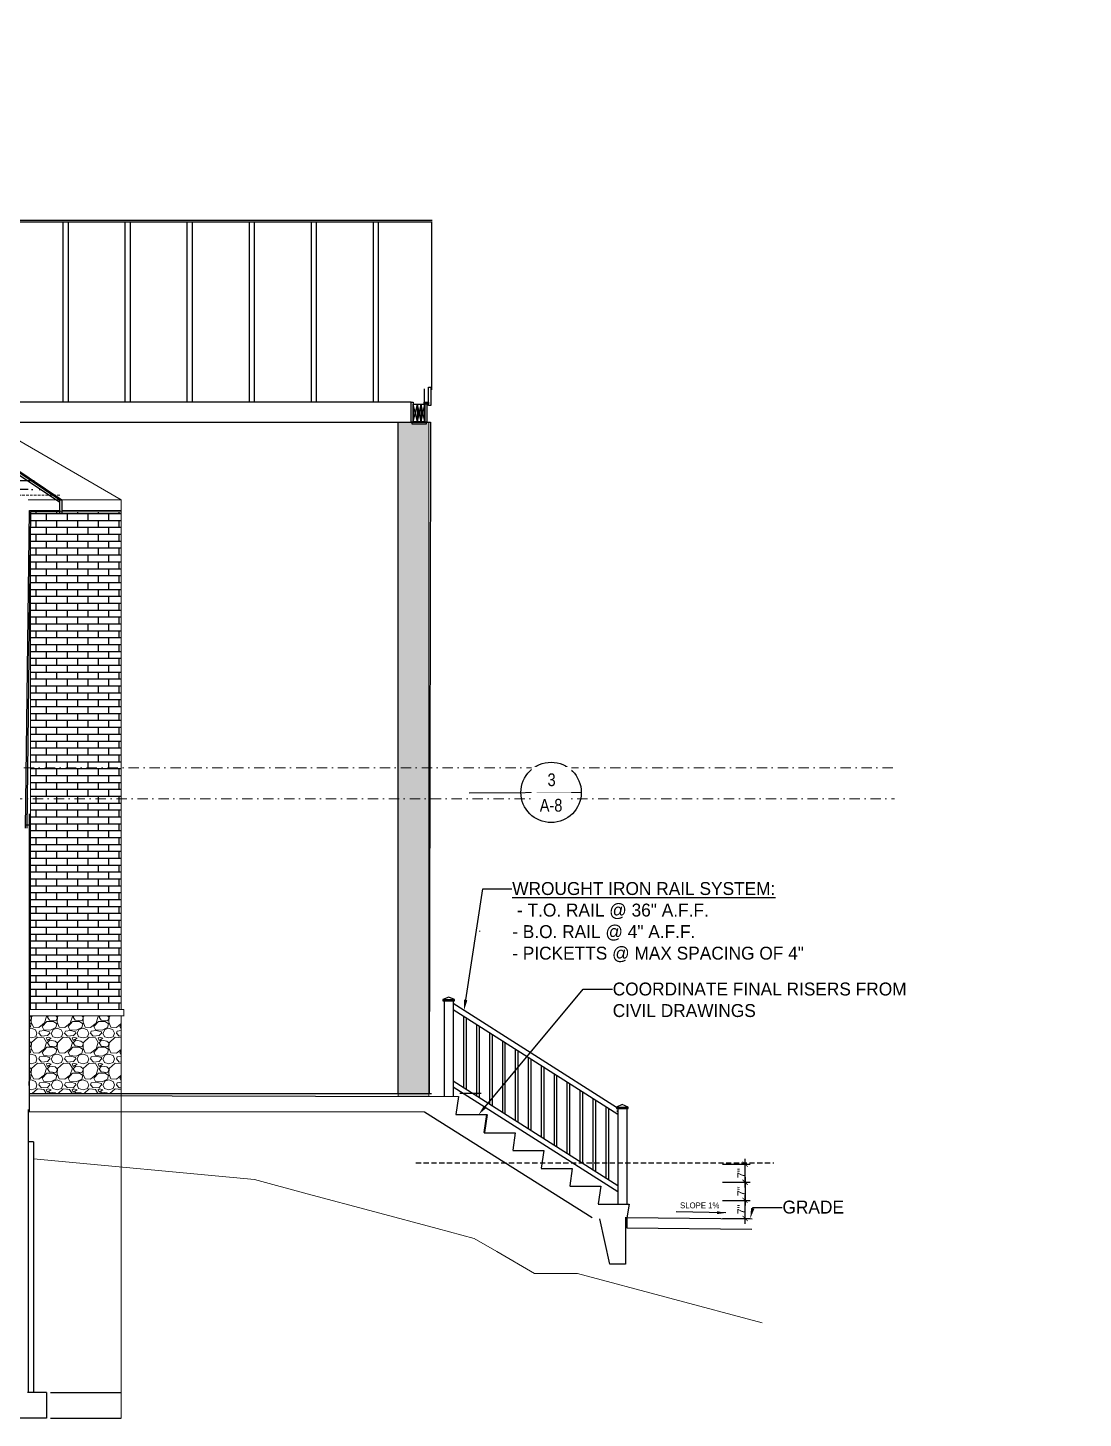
# Model space of a CAD drawing. Extents: x 4834 to 83801, y -13735 to 32221.
# Drawn here: x 15253 to 15662, y -12552 to -12014 of the extents above; entities that cross this region are included whole.
import ezdxf
from ezdxf import colors
from ezdxf.entities.mleader import LeaderData, LeaderLine
from ezdxf.math import Vec2, Vec3

# ---------------------------------------------------------------- set-up
doc = ezdxf.new("R2010")
doc.units = 0
doc.header["$LTSCALE"] = 8
doc.header["$MEASUREMENT"] = 0
for name, pattern in [('$3$HIDDEN', [0.375, 0.25, -0.125]), ('DASHDOT', [1, 0.5, -0.25, 0, -0.25]), ('DASHED2', [0.375, 0.25, -0.125]), ('HIDDEN', [0.375, 0.25, -0.125]), ('HIDDEN2', [0.1875, 0.125, -0.0625])]:
    doc.linetypes.add(name, pattern=pattern)
doc.layers.get('0').update_dxf_attribs({"lineweight": 9})
doc.layers.get('DefPoints').update_dxf_attribs({"color": 17})
for name, color, linetype in [('$1$DETAIL', 1, 'Continuous'), ('$2$S-ANNO-DIM', 2, 'Continuous'), ('A-WALL-PATT-I', 1, 'Continuous'), ('S-MARK', 3, 'Continuous')]:
    doc.layers.add(name, color=color, linetype=linetype)
for name, color, linetype, lineweight in [('A-WALL', 7, 'Continuous', 40), ('AA-text', 1, 'Continuous', 25), ('DIM', 8, 'Continuous', 5), ('hatch', 8, 'Continuous', 13)]:
    doc.layers.add(name, color=color, linetype=linetype, lineweight=lineweight)
doc.layers.add('ELEVATION', color=7, linetype='Continuous', lineweight=25, true_color=0xdda54b)
doc.layers.add('level', color=7, linetype='HIDDEN', lineweight=15, true_color=0x987172)
doc.layers.add('No Plot', color=33, linetype='HIDDEN2', lineweight=18, plot=False)
doc.styles.add('HAND-SECTION', font='cqaarchstyl.shx', dxfattribs={"height": 3})
doc.styles.get("Standard").update_dxf_attribs({"font": 'stylu.ttf'})
doc.styles.add('Technic', font='technic_.ttf', dxfattribs={"height": 9.27907})
doc.styles.add('TX_1-2in', font='arial.ttf', dxfattribs={"height": 3})
doc.dimstyles.new('DIM 1-2 in', dxfattribs={"dimtxt": 3, "dimasz": 2, "dimexe": 2, "dimexo": 2, "dimgap": 0, "dimtad": 1, "dimdec": 3, "dimzin": 3, "dimdsep": 46, "dimlunit": 4, "dimtxsty": 'TX_1-2in', "dimblk": 'ARCHTICK', "dimcen": 0.09, "dimdle": 2, "dimclrd": 1, "dimclre": 1, "dimclrt": 2, "dimadec": 0, "dimazin": 0, "dimtfac": 1, "dimtdec": 3, "dimtofl": 0, "dimtmove": 0, "dimatfit": 3, "dimfxl": 1, "dimtolj": 1, "dimtzin": 0, "dimarcsym": 0})
pattern_1 = [(228.0127875, (-1728.0835, -15482.5679), (-80, -90), [1.34536, -133.1908805]), (184.9697407, (-1728.9835, -15483.5679), (120, 10), [2.30868, -228.5592476]), (132.510447, (-1731.2835, -15483.7679), (100, -110), [1.62788, -161.160326]), (267.273689, (-1735.1835, -15486.2679), (10, 200), [2.10238, -208.1355804]), (292.8336542, (-1735.2835, -15488.3679), (-50, 120), [2.06155, -204.093731]), (357.273689, (-1734.4835, -15490.2679), (-200, 10), [2.10238, -208.1355804]), (37.6942405, (-1732.38348, -15490.3679), (-130, -100), [2.78029, -275.2484855]), (72.2553284, (-1730.1835, -15488.6679), (70, 220), [2.62488, -259.863215]), (121.4295656, (-1729.3835, -15486.1679), (-80, 130), [2.1095, -208.840731]), (175.2363583, (-1730.4835, -15484.3679), (110, -10), [2.40832, -118.007626]), (222.3974378, (-1732.88348, -15484.1679), (-120, -110), [3.11448, -308.33375]), (138.814075, (-1725.2835, -15486.3679), (-70, 60), [1.06301, -105.238448]), (171.4692344, (-1726.0835, -15485.6679), (130, -20), [2.02237, -200.215114]), (225, (-1728.0835, -15485.368), (-1e-15, -10), [1.41421, -12.7279256]), (203.1985905, (-1728.7835, -15484.1679), (50, 20), [0.76158, -75.396151]), (291.80141, (-1729.4835, -15484.4679), (-10, 30), [1.07703, -52.774618]), (30.963757, (-1729.0835, -15485.4679), (30, 20), [1.74929, -56.560229]), (161.565051, (-1727.5835, -15484.568), (20, -10), [1.26491, -30.3578666]), (16.3895403, (-1735.2835, -15484.4679), (100, 30), [1.772, -175.4284515]), (70.346176, (-1733.5835, -15483.9679), (-40, -110), [1.48661, -147.1740775]), (293.1985905, (-1727.5835, -15482.5679), (-20, 50), [1.52315, -74.634581]), (343.6104597, (-1726.9835, -15483.9679), (-100, 30), [1.772, -175.4284515]), (339.443955, (-1735.2835, -15490.6679), (-50, 20), [1.7088, -83.7312375]), (294.7751406, (-1733.6835, -15491.2679), (-50, 110), [1.43178, -141.7464306]), (66.8014095, (-1727.4835, -15492.5679), (20, 50), [1.52315, -74.634581]), (17.3540246, (-1726.8835, -15491.1679), (-130, -40), [1.67631, -165.954236]), (69.443955, (-1732.3835, -15492.5679), (-20, -50), [0.8544, -84.5856375]), (101.309932, (-1728.0835, -15492.5679), (-10, 40), [0.5099, -50.480295]), (165.963757, (-1728.1835, -15492.068), (30, -10), [2.06155, -39.169506]), (186.009006, (-1730.1835, -15491.5679), (100, 10), [1.9105, -189.139232]), (303.690068, (-1729.0835, -15486.368), (-10, 20), [1.44222, -34.613293]), (353.1572266, (-1728.2835, -15487.5679), (170, -20), [2.51794, -249.275626]), (60.945396, (-1725.7835, -15487.8679), (-40, -70), [1.02956, -101.9267414]), (90, (-1725.283, -15486.968), (-10, 10), [0.6, -9.4]), (120.256437, (-1730.3835, -15491.2679), (40, -70), [1.38924, -137.5352]), (48.0127875, (-1731.0835, -15490.0679), (80, 90), [2.69072, -131.8455205]), (0, (-1729.283, -15488.068), (10, 10), [2.6, -7.4]), (325.3048465, (-1726.6835, -15488.0679), (100, -70), [1.58114, -156.532743]), (254.054604, (-1725.3835, -15488.9679), (-10, -40), [1.45602, -71.345079]), (207.6459754, (-1725.7835, -15490.3679), (-190, -100), [2.37065, -234.694742]), (175.4260787, (-1727.8835, -15491.4679), (-130, 10), [2.50799, -248.290734])]

# ---------------------------------------------------------------- blocks, each defined once
blk = doc.blocks.new('_ArchTick')
at = {"color": 0, "linetype": 'ByBlock', "const_width": 0.15}
blk.add_lwpolyline([(-0.5, -0.5), (0.5, 0.5)], dxfattribs=at)
blk = doc.blocks.new('*D792')
at = {"layer": '$1$DETAIL', "color": 1, "lineweight": -2, "transparency": 16777216}
for p, q in [((15522.17, -12453.19), (15532.87, -12453.19)), ((15530.87, -12462.21), (15530.87, -12451.19)), ((15522.17, -12460.21), (15532.87, -12460.21))]:
    blk.add_line(p, q, dxfattribs=at)
at = {"layer": 'DefPoints', "color": 0, "transparency": 16777216}
for p in [(15520.17, -12453.19, 0), (15530.87, -12453.19), (15520.17, -12460.21, 0)]:
    blk.add_point(p, dxfattribs=at)
at = {"layer": '$1$DETAIL', "color": 1, "lineweight": -2, "transparency": 16777216, "xscale": 2, "yscale": 2, "zscale": 2}
for p, rotation in [((15530.87, -12453.19), 90), ((15530.87, -12460.21), 270)]:
    blk.add_blockref('_ArchTick', p, dxfattribs=dict(at, rotation=rotation))
at = {"layer": '$1$DETAIL', "color": 2, "transparency": 16777216, "insert": (15529.37, -12456.7), "char_height": 3, "attachment_point": 5, "rotation": 90, "style": 'TX_1-2in'}
blk.add_mtext('\\A1;7"', dxfattribs=at)
blk = doc.blocks.new('*D793')
at = {"layer": '$1$DETAIL', "color": 1, "lineweight": -2, "transparency": 16777216}
for p, q in [((15530.87, -12458.21), (15530.87, -12469.23)), ((15522.17, -12460.21), (15532.87, -12460.21)), ((15522.17, -12467.23), (15532.87, -12467.23))]:
    blk.add_line(p, q, dxfattribs=at)
at = {"layer": 'DefPoints', "color": 0, "transparency": 16777216}
for p in [(15520.17, -12460.21, 0), (15520.17, -12467.23, 0), (15530.87, -12467.23)]:
    blk.add_point(p, dxfattribs=at)
at = {"layer": '$1$DETAIL', "color": 1, "lineweight": -2, "transparency": 16777216, "xscale": 2, "yscale": 2, "zscale": 2}
for p, rotation in [((15530.87, -12460.21), 90), ((15530.87, -12467.23), 270)]:
    blk.add_blockref('_ArchTick', p, dxfattribs=dict(at, rotation=rotation))
at = {"layer": '$1$DETAIL', "color": 2, "transparency": 16777216, "insert": (15529.37, -12463.72), "char_height": 3, "attachment_point": 5, "rotation": 90, "style": 'TX_1-2in'}
blk.add_mtext('\\A1;7"', dxfattribs=at)
blk = doc.blocks.new('*D794')
at = {"layer": '$1$DETAIL', "color": 1, "lineweight": -2, "transparency": 16777216}
for p, q in [((15522.17, -12467.23), (15532.87, -12467.23)), ((15530.87, -12476.25), (15530.87, -12465.23)), ((15522.17, -12474.25), (15532.87, -12474.25))]:
    blk.add_line(p, q, dxfattribs=at)
at = {"layer": 'DefPoints', "color": 0, "transparency": 16777216}
for p in [(15520.17, -12467.23, 0), (15530.87, -12467.23), (15520.17, -12474.25, 0)]:
    blk.add_point(p, dxfattribs=at)
at = {"layer": '$1$DETAIL', "color": 1, "lineweight": -2, "transparency": 16777216, "xscale": 2, "yscale": 2, "zscale": 2}
for p, rotation in [((15530.87, -12467.23), 90), ((15530.87, -12474.25), 270)]:
    blk.add_blockref('_ArchTick', p, dxfattribs=dict(at, rotation=rotation))
at = {"layer": '$1$DETAIL', "color": 2, "transparency": 16777216, "insert": (15529.37, -12470.74), "char_height": 3, "attachment_point": 5, "rotation": 90, "style": 'TX_1-2in'}
blk.add_mtext('\\A1;7"', dxfattribs=at)

msp = doc.modelspace()

# ---------------------------------------------------------------- hatches: boundary and pattern name
at = {"layer": 'A-WALL-PATT-I'}
h = msp.add_hatch(dxfattribs=at)
h.set_pattern_fill('AR-BRSTD', color=8)
h.set_pattern_definition([(0, (-1735.2835, -15492.568), (0, 2.667), []), (90, (-1735.2835, -15492.568), (-4, 2.667), [2.667, -2.667])])
h.paths.add_polyline_path([(15289.58233, -12393.39237), (15254.5275, -12393.39237), (15254.5275, -12200.89064), (15289.58233, -12200.89064)])
at = {"layer": 'hatch', "linetype": 'ByBlock'}
h = msp.add_hatch(dxfattribs=at)
h.set_pattern_fill('GRAVEL', color=1, scale=10, style=0)
h.set_pattern_definition(pattern_1)
h.paths.add_polyline_path([(15408.59552, -12427.02621), (15396.61681, -12427.02621), (15396.61681, -12166.15366), (15408.59552, -12166.15366)])
h = msp.add_hatch(dxfattribs=at)
h.set_pattern_fill('GRAVEL', color=1, scale=10, style=0)
h.set_pattern_definition(pattern_1)
h.paths.add_polyline_path([(15289.58233, -12395.89237), (15254.0132, -12395.89237), (15254.0132, -12425.93044), (15289.58233, -12425.93044)])

# ---------------------------------------------------------------- linework, layer by layer
at = {"layer": '$1$DETAIL', "linetype": '$3$HIDDEN'}
msp.add_line((15403.5399, -12452.6641, 0), (15541.96831, -12452.6641, 0), dxfattribs=at)
at = {"layer": '$1$DETAIL', "extrusion": (0, 0, -1), "elevation": 0}
msp.add_lwpolyline([(-15523.37097, -12472.07077), (-15504.14685, -12471.61661)], dxfattribs=at)
at = {"layer": '$1$DETAIL', "extrusion": (0, 0, -1)}
msp.add_solid([(-15520.01097, -12471.42463, 0), (-15523.37097, -12472.07077, 0), (-15519.98304, -12472.54929, 0)], dxfattribs=at)
at = {"layer": 'A-WALL'}
msp.add_line((15430.97808, -12434.05323, 0), (15429.99236, -12440.95323, 0), dxfattribs=at)
at = {"layer": 'A-WALL-PATT-I', "color": 8}
for p, q in [((15416.22808, -12388.55323, 0), (15413.97808, -12389.55323, 0)), ((15418.47808, -12389.55323, 0), (15416.22808, -12388.55323, 0)), ((15413.97808, -12389.55323, 0), (15418.47808, -12389.55323, 0)), ((15413.97808, -12389.55323, 0), (15413.97808, -12390.05323, 0)), ((15413.97808, -12390.05323, 0), (15418.47808, -12390.05323, 0)), ((15414.47808, -12390.05323, 0), (15414.47808, -12427.05323, 0)), ((15417.97808, -12390.05323, 0), (15417.97808, -12427.05323, 0)), ((15417.97808, -12390.96079, 0), (15481.11936, -12431.14161, 0)), ((15417.97808, -12393.33141, 0), (15481.5932, -12433.81376, 0)), ((15418.47808, -12390.05323, 0), (15418.47808, -12389.55323, 0)), ((15421.97808, -12395.87686, 0), (15421.97808, -12423.50625, 0)), ((15422.97808, -12396.51323, 0), (15422.97808, -12424.14261, 0)), ((15426.97808, -12399.05868, 0), (15426.97808, -12426.68806, 0)), ((15427.97808, -12399.69505, 0), (15427.97808, -12427.32443, 0)), ((15431.97808, -12402.2405, 0), (15431.97808, -12429.86988, 0)), ((15432.97808, -12402.87686, 0), (15432.97808, -12430.50625, 0)), ((15436.97808, -12405.42232, 0), (15436.97808, -12433.0517, 0)), ((15437.97808, -12406.05868, 0), (15437.97808, -12433.68806, 0)), ((15441.97808, -12408.60414, 0), (15441.97808, -12436.23352, 0)), ((15442.97808, -12409.2405, 0), (15442.97808, -12436.86988, 0)), ((15446.97808, -12411.78596, 0), (15446.97808, -12439.41534, 0)), ((15447.97808, -12412.42232, 0), (15447.97808, -12440.0517, 0)), ((15451.97808, -12414.96777, 0), (15451.97808, -12442.59715, 0)), ((15452.97808, -12415.60414, 0), (15452.97808, -12443.23352, 0)), ((15417.97808, -12420.96079, 0), (15481.5932, -12461.44314, 0)), ((15456.97808, -12418.14959, 0), (15456.97808, -12445.77897, 0)), ((15457.97808, -12418.78596, 0), (15457.97808, -12446.41534, 0)), ((15417.97808, -12423.33141, 0), (15481.5932, -12463.81376, 0)), ((15461.97808, -12421.33141, 0), (15461.97808, -12448.96079, 0)), ((15462.97808, -12421.96777, 0), (15462.97808, -12449.59715, 0)), ((15466.97808, -12424.51323, 0), (15466.97808, -12452.14261, 0)), ((15467.97808, -12425.14959, 0), (15467.97808, -12452.77897, 0)), ((15471.97808, -12427.69505, 0), (15471.97808, -12455.32443, 0)), ((15472.97808, -12428.33141, 0), (15472.97808, -12455.96079, 0)), ((15476.97808, -12430.87686, 0), (15476.97808, -12458.50625, 0)), ((15477.97808, -12431.51323, 0), (15477.97808, -12459.14261, 0)), ((15483.3432, -12430.15323, 0), (15481.0932, -12431.15323, 0)), ((15481.0932, -12431.15323, 0), (15485.5932, -12431.15323, 0)), ((15481.0932, -12431.15323, 0), (15481.0932, -12431.65323, 0)), ((15481.0932, -12431.65323, 0), (15485.5932, -12431.65323, 0)), ((15481.5932, -12431.65323, 0), (15481.5932, -12468.65323, 0)), ((15485.5932, -12431.15323, 0), (15483.3432, -12430.15323, 0)), ((15485.0932, -12431.65323, 0), (15485.0932, -12468.65323, 0)), ((15485.5932, -12431.65323, 0), (15485.5932, -12431.15323, 0)), ((15481.5932, -12432.65323, 0), (15481.23549, -12432.65323, 0))]:
    msp.add_line(p, q, dxfattribs=at)
at = {"layer": 'A-WALL-PATT-I', "color": 8, "linetype": 'DASHED2'}
msp.add_line((15481.23549, -12432.65323, 0), (15481.5932, -12432.65323, 0), dxfattribs=at)
at = {"layer": 'A-WALL-PATT-I', "color": 2}
for p, q in [((15262.21535, -12541.59618, 0), (15289.58233, -12541.59618, 0)), ((15262.21535, -12551.50739, 0), (15289.58233, -12551.50739, 0))]:
    msp.add_line(p, q, dxfattribs=at)
at = {"layer": 'DIM'}
msp.add_line((15265.8037, -12196.15366, 0), (15253.58237, -12196.15366, 0), dxfattribs=at)
at = {"layer": 'DIM', "elevation": 0}
for points in [[(15408.59552, -12427.02621), (15396.61681, -12427.02621), (15396.61681, -12166.15366), (15408.59552, -12166.15366)], [(15289.58233, -12393.39237), (15254.5275, -12393.39237), (15254.5275, -12200.89064), (15289.58233, -12200.89064)], [(15289.58233, -12395.89237), (15254.0132, -12395.89237), (15254.0132, -12425.93044), (15289.58233, -12425.93044)]]:
    msp.add_lwpolyline(points, close=True, dxfattribs=at)
msp.add_lwpolyline([(15255.58237, -12451.0985), (15341.08517, -12459.21877), (15361.53109, -12464.69724), (15387.65623, -12471.69745), (15411.77588, -12478.16029), (15426.08415, -12481.99418), (15434.85591, -12487.05856), (15449.44085, -12495.47918), (15466.01664, -12495.47918), (15537.51749, -12514.63777)], dxfattribs=at)
at = {"layer": 'ELEVATION', "color": 6}
for p, q in [((14994.47549, -12013.56007, 0), (15266.53246, -12196.15366, 0)), ((14994.47549, -12014.18771, 0), (15265.81683, -12196.15366, 0)), ((14994.47549, -12015.4427, 0), (15265.8037, -12197.10133, 0))]:
    msp.add_line(p, q, dxfattribs=at)
at = {"layer": 'ELEVATION', "color": 6, "linetype": 'ByBlock'}
for p, q in [((15266.99738, -12088.73667, 0), (15266.99738, -12158.35587, 0)), ((15268.99738, -12088.73667, 0), (15268.99738, -12158.35587, 0)), ((15290.99738, -12088.73667, 0), (15290.99738, -12158.35587, 0)), ((15292.99738, -12088.73667, 0), (15292.99738, -12158.35587, 0)), ((15314.99738, -12088.73667, 0), (15314.99738, -12158.35587, 0)), ((15316.99738, -12088.73667, 0), (15316.99738, -12158.35587, 0)), ((15338.99738, -12088.73667, 0), (15338.99738, -12158.35587, 0)), ((15340.99738, -12088.73667, 0), (15340.99738, -12158.35587, 0)), ((15362.99738, -12088.73667, 0), (15362.99738, -12158.35587, 0)), ((15364.99738, -12088.73667, 0), (15364.99738, -12158.35587, 0)), ((15386.99738, -12088.73667, 0), (15386.99738, -12158.35587, 0)), ((15388.99738, -12088.73667, 0), (15388.99738, -12158.35587, 0)), ((15409.75483, -12153.69137, 0), (15409.75483, -12088.73667, 0)), ((15401.76641, -12158.35587, 0), (15210.21531, -12158.35587, 0)), ((15221.83369, -12166.15366, 0), (15409.12694, -12166.15366, 0))]:
    msp.add_line(p, q, dxfattribs=at)
at = {"layer": 'ELEVATION', "color": 6, "linetype": 'Continuous'}
for p, q in [((15254.0132, -12426.6592, 0), (15419.97808, -12427.05323, 0)), ((15419.97808, -12427.05323, 0), (15418.97808, -12434.05323, 0)), ((15406.81328, -12433.05323, 0), (15254.0132, -12433.01014, 0)), ((15471.67926, -12473.93044, 0), (15406.81328, -12433.05323, 0)), ((15418.97808, -12434.05323, 0), (15430.97808, -12434.05323, 0)), ((15430.97808, -12434.05323, 0), (15429.97808, -12441.05323, 0)), ((15429.97808, -12441.05323, 0), (15441.97808, -12441.05323, 0)), ((15441.97808, -12441.05323, 0), (15441.00665, -12447.85323, 0)), ((15255.58237, -12444.63559, 0), (15253.58237, -12444.63559, 0)), ((15440.99236, -12447.95323, 0), (15452.99236, -12447.95323, 0)), ((15452.99236, -12447.95323, 0), (15452.02094, -12454.75323, 0)), ((15452.00665, -12454.85323, 0), (15464.00665, -12454.85323, 0)), ((15464.00665, -12454.85323, 0), (15463.03522, -12461.65323, 0)), ((15463.02094, -12461.75323, 0), (15475.02094, -12461.75323, 0)), ((15475.02094, -12461.75323, 0), (15474.04951, -12468.55323, 0)), ((15474.03522, -12468.65323, 0), (15486.03522, -12468.65323, 0)), ((15486.03522, -12468.65323, 0), (15485.06379, -12473.93044, 0)), ((15478.57448, -12491.85813, 0), (15474.67864, -12474.36993, 0)), ((15484.57448, -12473.85813, 0), (15484.57448, -12491.85813, 0)), ((15485.07448, -12473.86323, 0), (15533.57448, -12474.35813, 0)), ((15485.07448, -12473.86323, 0), (15485.07448, -12477.86344, 0)), ((15485.07448, -12477.86344, 0), (15533.53367, -12478.35792, 0)), ((15484.56019, -12491.95813, 0), (15478.56019, -12491.95813, 0))]:
    msp.add_line(p, q, dxfattribs=at)
at = {"layer": 'ELEVATION', "color": 6, "linetype": 'Continuous', "elevation": 0}
for points in [[(15409.82771, -12088.15366), (15105.61689, -12088.15366)], [(15409.82771, -12088.73667), (15106.48555, -12088.73667)], [(15409.75483, -12153.69137), (15409.75483, -12088.73667)], [(15406.79489, -12153.25452), (15406.79489, -12159.59236)], [(15408.46072, -12159.74053), (15408.46072, -12152.62224)], [(15408.46072, -12152.62224), (15409.26237, -12152.62224)], [(15409.26237, -12152.62224), (15409.26237, -12159.74053)], [(15401.76641, -12166.15366), (15401.76641, -12158.35587)], [(15401.76641, -12158.35587), (15402.49518, -12158.35587)], [(15402.49518, -12158.35587), (15402.49518, -12166.15366)], [(15402.49518, -12166.00791), (15402.49518, -12159.22798)], [(15402.49518, -12159.22798), (15404.09846, -12159.22798)], [(15404.09846, -12166.00791), (15402.49518, -12159.22798)], [(15402.49518, -12166.00791), (15404.09846, -12159.22798)], [(15404.09846, -12166.00791), (15404.09846, -12159.22798)], [(15404.09846, -12159.22798), (15405.55599, -12159.22798)], [(15405.55599, -12166.00791), (15404.09846, -12159.22798)], [(15404.09846, -12166.00791), (15405.55599, -12159.22798)], [(15404.09846, -12159.22798), (15404.09846, -12166.00791)], [(15405.55599, -12159.22798), (15405.55599, -12166.00791)], [(15405.55599, -12166.00791), (15405.55599, -12159.22798)], [(15405.55599, -12159.22798), (15407.01352, -12159.22798)], [(15407.01352, -12166.00791), (15405.55599, -12159.22798)], [(15405.55599, -12166.00791), (15407.01352, -12159.22798)], [(15406.72202, -12158.35587), (15408.46072, -12158.35587)], [(15406.79489, -12158.35587), (15408.46072, -12158.35587)], [(15406.79489, -12159.01176), (15406.79489, -12158.35587)], [(15408.46072, -12159.01176), (15406.79489, -12159.01176)], [(15407.01352, -12166.15366), (15407.01352, -12159.01176)], [(15407.01352, -12159.01176), (15407.74229, -12159.01176)], [(15407.01352, -12159.22798), (15407.01352, -12166.00791)], [(15407.74229, -12159.01176), (15407.74229, -12166.15366)], [(15408.46072, -12158.35587), (15408.46072, -12159.01176)], [(15409.26237, -12159.74053), (15408.46072, -12159.74053)], [(15396.61681, -12166.15366), (15409.12694, -12166.15366)], [(15396.61681, -12173.14981), (15396.61681, -12166.15366)], [(15402.49518, -12166.15366), (15401.76641, -12166.15366)], [(15402.05792, -12166.15366), (15407.45078, -12166.15366)], [(15402.05792, -12166.88243), (15402.05792, -12166.15366)], [(15407.45078, -12166.88243), (15402.05792, -12166.88243)], [(15404.09846, -12166.00791), (15402.49518, -12166.00791)], [(15405.55599, -12166.00791), (15404.09846, -12166.00791)], [(15407.01352, -12166.00791), (15405.55599, -12166.00791)], [(15407.74229, -12166.15366), (15407.01352, -12166.15366)], [(15407.45078, -12166.15366), (15407.45078, -12166.88243)], [(15409.12694, -12166.15366), (15409.12694, -12173.14981)], [(15396.61681, -12425.93044), (15396.61681, -12173.14981)], [(15409.12694, -12173.14981), (15408.61681, -12425.93044)], [(15255.83511, -12188.78639), (14735.92554, -12188.78639)], [(15253.58237, -12192.21159), (14754.50906, -12192.21159)], [(15254.81484, -12192.21159), (15255.39785, -12192.21159)], [(15257.80278, -12192.21159), (15258.31292, -12192.21159)], [(15252.55567, -12323.26822), (15254.02346, -12200.3805), (15265.8037, -12200.3805)], [(15265.8037, -12201.6194), (15265.8037, -12196.15366)], [(15265.8037, -12196.15366), (15266.53246, -12196.15366)], [(15265.8037, -12200.3805), (15265.8037, -12200.89064)], [(15266.53246, -12196.15366), (15266.53246, -12201.6194)], [(15265.8037, -12200.89064), (15254.5275, -12200.89064), (15253.0658, -12323.26822)], [(15266.53246, -12201.6194), (15265.8037, -12201.6194)], [(15254.0132, -12317.70498), (15254.0132, -12341.98735)], [(15254.0132, -12322.02932), (15252.55567, -12322.02932)], [(15254.0132, -12341.98735), (15254.0132, -12433.01014)], [(15428.31214, -12363.19443), (15428.31214, -12362.9758)], [(15254.0132, -12422.73455), (15254.0132, -12421.27702)], [(15254.0132, -12425.93044), (15409.63708, -12425.93044)], [(15428.82228, -12425.93044), (15420.51435, -12425.93044)], [(15253.58237, -12432.00877), (15253.58237, -12541.59618)], [(15255.58237, -12444.63559), (15255.58237, -12541.59618)], [(15260.63491, -12541.59618), (15253.27438, -12541.59618)], [(15260.63491, -12541.59618), (15260.63491, -12551.50739)], [(15260.63491, -12551.50739), (15241.03112, -12551.50739)]]:
    msp.add_lwpolyline(points, dxfattribs=at)
at = {"layer": 'ELEVATION', "color": 6, "linetype": 'Continuous'}
msp.add_arc((15484.82448, -12473.85813, 0), 0.25, 163.7397953, 0, dxfattribs=at)
at = {"layer": 'hatch', "color": 1, "linetype": 'ByBlock'}
for p, q in [((15289.58233, -12196.15366, 0), (15237.62081, -12166.15366, 0)), ((15266.53246, -12196.15366, 0), (15289.58233, -12196.15366, 0)), ((15266.53246, -12200.3805, 0), (15289.58233, -12200.3805, 0)), ((15289.58233, -12196.15366, 0), (15289.58233, -12393.39237, 0)), ((15266.53246, -12200.89064, 0), (15289.58233, -12200.89064, 0)), ((15254.0132, -12393.39237, 0), (15289.58233, -12393.39237, 0)), ((15289.58233, -12393.39237, 0), (15290.59988, -12393.39237, 0)), ((15290.59988, -12393.39237, 0), (15290.59988, -12395.89869, 0)), ((15254.0132, -12395.89237, 0), (15289.58233, -12395.89237, 0)), ((15289.58233, -12395.89237, 0), (15289.58233, -12551.50739, 0)), ((15289.58233, -12395.89237, 0), (15290.59988, -12395.89237, 0))]:
    msp.add_line(p, q, dxfattribs=at)
at = {"layer": 'hatch', "color": 1, "linetype": 'ByBlock', "elevation": 0}
msp.add_lwpolyline([(15289.58233, -12425.93044), (15254.0132, -12425.93044), (15254.0132, -12395.89237), (15289.58233, -12395.89237)], close=True, dxfattribs=at)
at = {"layer": 'level', "linetype": 'DASHDOT'}
for p, q in [((14563.37929, -12299.89237, 0), (15588.61837, -12299.89237, 0)), ((14566.84987, -12311.89237, 0), (15588.61837, -12311.89237, 0))]:
    msp.add_line(p, q, dxfattribs=at)
at = {"layer": 'No Plot'}
msp.add_line((15265.8037, -12194.43432, 0), (14726.04267, -12194.43432, 0), dxfattribs=at)
at = {"layer": 'S-MARK', "color": 160}
msp.add_line((15467.57363, -12309.38559, 0), (15424.18706, -12309.73852, 0), dxfattribs=at)

# ---------------------------------------------------------------- texts
at = {"layer": '$1$DETAIL', "style": 'HAND-SECTION'}
msp.add_text('SLOPE 1%%%', height=2.25, dxfattribs=at).set_placement((15505.71455, -12470.29572, 0))

# ---------------------------------------------------------------- dimensions: what is measured, and where the dimension line sits
at = {"layer": '$1$DETAIL'}
for base, p1, p2, angle, picture, middle in [((15530.87044, -12453.18574, 0), (15520.17497, -12460.20574, 0), (15520.17497, -12453.18574, 0), 270, '*D792', (15529.37044, -12456.69574, 0)), ((15530.87044, -12467.22574, 0), (15520.17497, -12460.20574, 0), (15520.17497, -12467.22574, 0), 90, '*D793', (15529.37044, -12463.71574, 0)), ((15530.87044, -12467.22574, 0), (15520.17497, -12474.24574, 0), (15520.17497, -12467.22574, 0), 270, '*D794', (15529.37044, -12470.73574, 0))]:
    dim = msp.add_linear_dim(base=base, p1=p1, p2=p2, angle=angle, dimstyle='DIM 1-2 in', dxfattribs=at)
    dim.commit()
    dim.dimension.update_dxf_attribs({"geometry": picture, "text_midpoint": middle})

# ---------------------------------------------------------------- leaders
at = {"layer": '$2$S-ANNO-DIM'}
ml = msp.add_multileader_mtext('Standard', dxfattribs=at)
ml.set_content('{\\L\\C2;WROUGHT IRON RAIL SYSTEM:\\l \\P - T.O. RAIL @ 36" A.F.F. \\P- B.O. RAIL @ 4" A.F.F.\\P- PICKETTS @ MAX SPACING OF 4"}', color=256)
ml.set_leader_properties()
ml.build(insert=Vec2(0, 0))
ml.multileader.update_dxf_attribs({"dogleg_length": 0.36})
ctx = ml.context
ctx.base_point, ctx.char_height, ctx.landing_gap_size, ctx.plane_origin = Vec3(15440.7027, -12346.6924, 0), 5, 0.09, Vec3(15331.27081, -12387.81584, 0)
notes = []
notes.append((ctx, [(0, (1, 1, 0), (15429.3842, -12346.6924, 0), (1, 0), 11.3185, [(1, [(15422.19133, -12393.64195, 0)], 0, [])])]))
ctx.mtext.insert, ctx.mtext.width, ctx.mtext.flow_direction = Vec3(15440.7927, -12344.08076, 0), 116.3111065, 5
ml = msp.add_multileader_mtext('Standard', dxfattribs=at)
ml.set_content('{\\C2;COORDINATE FINAL RISERS FROM CIVIL DRAWINGS}', color=256)
ml.set_leader_properties()
ml.build(insert=Vec2(0, 0))
ml.multileader.update_dxf_attribs({"dogleg_length": 0.36})
ctx = ml.context
ctx.base_point, ctx.char_height, ctx.landing_gap_size, ctx.plane_origin = Vec3(15479.57469, -12385.56439, 0), 5, 0.09, Vec3(15370.1428, -12426.68783, 0)
notes.append((ctx, [(0, (1, 1, 0), (15468.25619, -12385.56439, 0), (1, 0), 11.3185, [(1, [(15427.79066, -12434.05323, 0)], 0, [])])]))
ctx.mtext.insert, ctx.mtext.width, ctx.mtext.flow_direction = Vec3(15479.66469, -12382.95641, 0), 116.3111065, 5
ml = msp.add_multileader_mtext('Standard', dxfattribs=at)
ml.set_content('{\\C2;GRADE}', color=256)
ml.set_leader_properties()
ml.build(insert=Vec2(0, 0))
ml.multileader.update_dxf_attribs({"dogleg_length": 0.36})
ctx = ml.context
ctx.base_point, ctx.char_height, ctx.landing_gap_size, ctx.plane_origin = Vec3(15545.2355, -12469.93525, 0), 5, 0.09, Vec3(15435.80361, -12511.05869, 0)
notes.append((ctx, [(0, (1, 1, 0), (15533.91701, -12469.93525, 0), (1, 0), 11.3185, [(1, [(15532.87044, -12474.24574, 0)], 0, [])])]))
ctx.mtext.insert, ctx.mtext.width, ctx.mtext.flow_direction = Vec3(15545.3255, -12467.32727, 0), 116.3111065, 5
for ctx, leaders in notes:
    for number, flags, end, landing, length, lines in leaders:
        leader = LeaderData()
        leader.index, (leader.has_last_leader_line, leader.has_dogleg_vector, leader.attachment_direction) = number, flags
        leader.last_leader_point, leader.dogleg_vector, leader.dogleg_length = Vec3(end), Vec3(landing), length
        for number, points, colour, breaks in lines:
            line = LeaderLine()
            line.index, line.vertices, line.color, line.breaks = number, Vec3.list(points), colors.encode_raw_color(colour), breaks
            leader.lines.append(line)
        ctx.leaders.append(leader)

# ---------------------------------------------------------------- next in the draw order: texts
at = {"layer": 'AA-text', "insert": (15455.81142, -12311.91351, 0), "char_height": 4.910484, "width": 10.4400576, "attachment_point": 2, "rotation": 0.2304259, "line_spacing_factor": 0.923738, "style": 'Technic', "bg_fill": 2}
msp.add_mtext('A-8', dxfattribs=at)

# ---------------------------------------------------------------- next in the draw order: linework, layer by layer
at = {"layer": 'S-MARK', "color": 202}
msp.add_circle((15455.83682, -12309.39248, 0), 11.67146, dxfattribs=at)

# ---------------------------------------------------------------- next in the draw order: texts
at = {"layer": 'AA-text', "insert": (15456.01132, -12302.03492, 0), "char_height": 4.91048, "width": 10.4400576, "attachment_point": 2, "rotation": 0.2304259, "line_spacing_factor": 0.923738, "style": 'Technic', "bg_fill": 2}
msp.add_mtext('3', dxfattribs=at)

doc.saveas('drawing.dxf')
